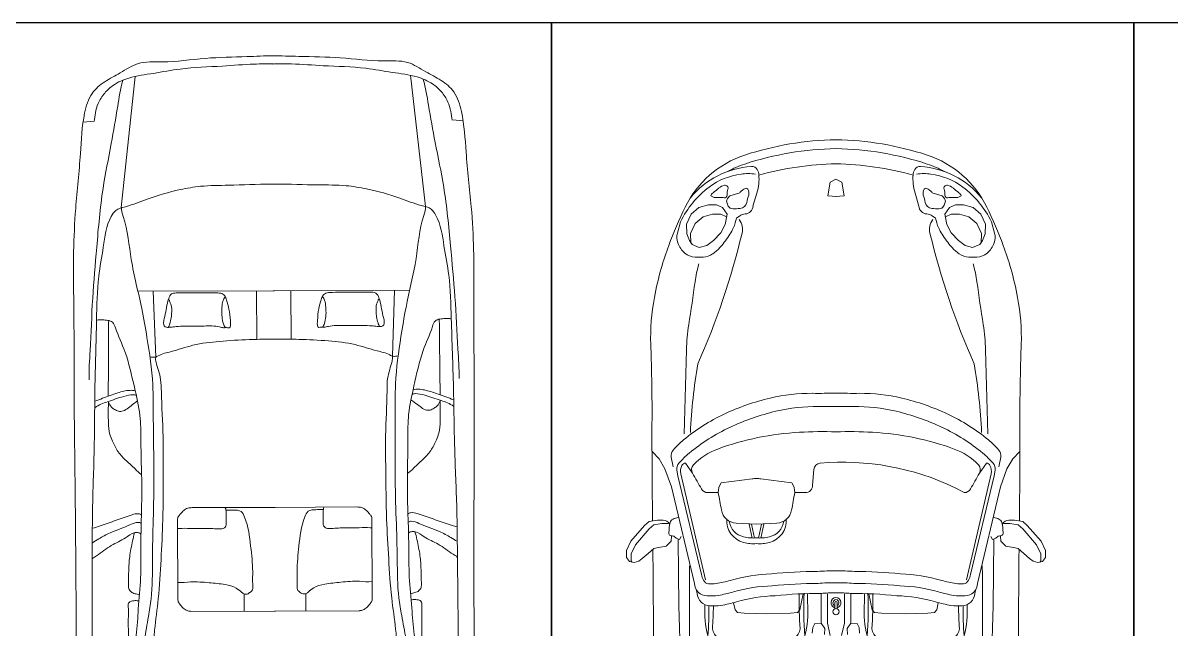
# Model space of a CAD drawing. Header units: millimetres. Extents: x 0 to 265, y 0 to 186.
# Drawn here: x 247.562 to 249.021, y 62.341 to 63.11 of the extents above; entities that cross this region are included whole.
import ezdxf

# ---------------------------------------------------------------- set-up
doc = ezdxf.new("R2010")
doc.units = ezdxf.units.MM
doc.layers.add('ARQ_Mobiliario', color=8, linetype='Continuous', lineweight=18)

# ---------------------------------------------------------------- blocks, each defined once
blk = doc.blocks.new('A$C51B7106E')
at = {"layer": 'ARQ_Mobiliario'}
for p, q in [((0.9981, 2.3825), (0.6326, 2.3809)), ((0.9942, 2.3825), (1.3596, 2.3838)), ((0.5785, 2.3247), (0.58, 1.9868)), ((1.4142, 2.3279), (1.4154, 1.9901)), ((1, 1.9376), (0.6444, 1.936)), ((0.9958, 1.9376), (1.3513, 1.9388)), ((0.4925, 1.2895), (0.483, 1.0063)), ((1.5084, 1.2934), (1.52, 1.0104)), ((0.9269, 1.2165), (0.9278, 1.0082)), ((1.0745, 1.2171), (1.0753, 1.0088)), ((1.004, 1.0084), (0.4186, 1.0059)), ((0.999, 1.0084), (1.5844, 1.0105)), ((0.3496, 0.6465), (0.4141, 0.0838)), ((1.6563, 0.6516), (1.5962, 0.0885)), ((0.2346, 0.2751), (0.1886, 0.2789)), ((1.7742, 0.2811), (1.8202, 0.2853))]:
    blk.add_line(p, q, dxfattribs=at)
for points, start_tangent, end_tangent in [([(0.3154, 4.3876), (0.3078, 4.2773), (0.2964, 4.1331), (0.2834, 3.9126), (0.2703, 3.7082), (0.2612, 3.4918), (0.2561, 3.2855), (0.2604, 3.2014), (0.2891, 3.0612), (0.3136, 2.9627), (0.3645, 2.7686), (0.4072, 2.6206), (0.4339, 2.5017), (0.4523, 2.4016), (0.4646, 2.3256), (0.4714, 2.1613), (0.4761, 1.9871), (0.4808, 1.7943), (0.4799, 1.5539), (0.4786, 1.4072), (0.4555, 1.2048), (0.4339, 1.0801), (0.3908, 0.8695), (0.3576, 0.6851), (0.3498, 0.645)], (-0.14207, -0.989857), (0.110631, -0.993862)), ([(1.6611, 4.3929), (1.6695, 4.2827), (1.682, 4.1385), (1.6968, 3.9182), (1.7116, 3.7139), (1.7223, 3.4976), (1.7291, 3.2913), (1.7254, 3.2071), (1.6978, 3.0668), (1.6741, 2.9681), (1.6247, 2.7736), (1.5832, 2.6252), (1.5575, 2.5061), (1.5398, 2.4059), (1.5281, 2.3297), (1.5226, 2.1655), (1.5192, 1.9912), (1.516, 1.7984), (1.5189, 1.558), (1.5213, 1.4113), (1.546, 1.2091), (1.5685, 1.0845), (1.6133, 0.8743), (1.648, 0.6901), (1.6561, 0.6501)], (0.149846, -0.988709), (-0.102816, -0.9947)), ([(0.2278, 3.1239), (0.2517, 3.0383), (0.2807, 2.9325), (0.3217, 2.7798), (0.3678, 2.6102), (0.3986, 2.4826), (0.4091, 2.3683), (0.4198, 2.2355), (0.422, 2.1023), (0.4282, 1.8384), (0.4256, 1.6446), (0.4227, 1.5387), (0.3997, 1.4175), (0.3601, 1.2644), (0.3202, 1.1617), (0.3086, 1.1381), (0.2885, 1.1296), (0.265, 1.1278), (0.2532, 1.1278), (0.2398, 1.1294)], (0.3479, -0.937532), (-0.885624, 0.464403)), ([(1.7586, 3.13), (1.7354, 3.0441), (1.7072, 2.9382), (1.6674, 2.785), (1.6227, 2.6151), (1.5929, 2.4872), (1.5832, 2.3729), (1.5736, 2.2401), (1.5724, 2.1068), (1.5683, 1.8429), (1.5724, 1.6491), (1.5761, 1.5432), (1.6001, 1.4223), (1.6409, 1.2694), (1.6816, 1.167), (1.6934, 1.1436), (1.7136, 1.1352), (1.7371, 1.1336), (1.7489, 1.1337), (1.7623, 1.1354)], (-0.34052, -0.940237), (0.881947, 0.471349)), ([(1.623, 2.6167), (1.6233, 2.5335), (1.6263, 2.4186), (1.6265, 2.3619), (1.6254, 2.3486), (1.6189, 2.3425), (1.6049, 2.3385), (1.5888, 2.3379), (1.5808, 2.3389)], (-0.003712, -0.999993), (-0.995385, 0.095967)), ([(0.3675, 2.6117), (0.3678, 2.5286), (0.3657, 2.4137), (0.3659, 2.3569), (0.3672, 2.3436), (0.3737, 2.3376), (0.3878, 2.3337), (0.4038, 2.3333), (0.4118, 2.3343)], (0.011572, -0.999933), (0.9946, 0.103787)), ([(0.4687, 2.5294), (0.4785, 2.4602), (0.4954, 2.3259), (0.5083, 2.1577), (0.5172, 1.9881), (0.5208, 1.7723), (0.5214, 1.6307), (0.5154, 1.4373), (0.5127, 1.3852), (0.5039, 1.3464), (0.4937, 1.3106), (0.4923, 1.2913)], (0.235257, -0.971933), (0.207292, -0.978279)), ([(1.5223, 2.5335), (1.5131, 2.4643), (1.4973, 2.3299), (1.4857, 2.1615), (1.4782, 1.9919), (1.4762, 1.7761), (1.4767, 1.6345), (1.4842, 1.4411), (1.4874, 1.389), (1.4965, 1.3503), (1.507, 1.3146), (1.5086, 1.2953)], (-0.22761, -0.973752), (-0.199596, -0.979878)), ([(0.6331, 2.3807), (0.6184, 2.3775), (0.6024, 2.3667), (0.5869, 2.3492), (0.5798, 2.3363), (0.5785, 2.3229)], (-0.999936, 0.01131), (0.004327, -0.999991)), ([(1.3592, 2.3835), (1.3739, 2.3805), (1.39, 2.3698), (1.4056, 2.3525), (1.4128, 2.3395), (1.4142, 2.3262)], (0.999816, 0.019169), (0.003533, -0.999994)), ([(0.4139, 2.3086), (0.3959, 2.3035), (0.3784, 2.2949), (0.3694, 2.2813), (0.368, 2.2612), (0.3693, 2.2051), (0.374, 2.1444), (0.3869, 2.0757), (0.3955, 2.0422)], (-0.899785, -0.436333), (0.314435, -0.949279)), ([(0.7911, 1.9474), (0.8215, 1.9476), (0.8536, 1.9545), (0.8687, 1.9782), (0.8936, 2.1036), (0.9015, 2.212), (0.9013, 2.2729), (0.8978, 2.2949), (0.891, 2.3), (0.8774, 2.3084), (0.8707, 2.3083), (0.8656, 2.3083), (0.8538, 2.3015), (0.8302, 2.2828), (0.7829, 2.2673), (0.7136, 2.2586), (0.6341, 2.2548), (0.58, 2.2563)], (0.999883, -0.015295), (-0.995108, -0.098795)), ([(1.2046, 1.9491), (1.1742, 1.949), (1.142, 1.9556), (1.1267, 1.9793), (1.1009, 2.1044), (1.0921, 2.2127), (1.0918, 2.2737), (1.0952, 2.2957), (1.1019, 2.3008), (1.1154, 2.3093), (1.1222, 2.3093), (1.1272, 2.3093), (1.1391, 2.3026), (1.1628, 2.2841), (1.2102, 2.269), (1.2796, 2.2608), (1.3591, 2.2577), (1.4132, 2.2596)], (-0.999732, -0.023153), (0.995854, -0.090971)), ([(1.5789, 2.3131), (1.597, 2.3082), (1.6145, 2.2997), (1.6236, 2.2862), (1.6252, 2.2662), (1.6244, 2.21), (1.6201, 2.1493), (1.6078, 2.0805), (1.5994, 2.0469)], (0.903187, -0.429247), (-0.306964, -0.951721)), ([(0.4231, 2.0488), (0.4123, 2.042), (0.3947, 2.0419), (0.3566, 2.0634), (0.2954, 2.0958), (0.2315, 2.1389), (0.2138, 2.151)], (-0.415675, -0.909513), (-0.705714, 0.708497)), ([(1.5718, 2.0533), (1.5826, 2.0466), (1.6003, 2.0466), (1.6382, 2.0685), (1.6991, 2.1013), (1.7626, 2.1449), (1.7802, 2.1572)], (0.422811, -0.906218), (0.700123, 0.714022)), ([(0.4233, 2.0013), (0.4111, 1.9972), (0.3785, 2.0065), (0.2903, 2.0414), (0.2413, 2.067), (0.2141, 2.0832)], (-0.558696, -0.829373), (-0.8786, 0.477558)), ([(1.5719, 2.0058), (1.5841, 2.0018), (1.6167, 2.0114), (1.7047, 2.047), (1.7534, 2.073), (1.7805, 2.0893)], (0.565197, -0.824956), (0.874819, 0.484449)), ([(0.786, 1.9373), (0.7893, 1.9576), (0.7891, 2.005), (0.7875, 2.0167), (0.7815, 2.0233), (0.7703, 2.0278), (0.7473, 2.0277), (0.6848, 2.0252), (0.6343, 2.0249), (0.5882, 2.0247), (0.5801, 2.0247)], (0.428471, 0.903556), (-0.989627, -0.143661)), ([(1.2097, 1.9389), (1.2063, 1.9592), (1.2061, 2.0066), (1.2077, 2.0183), (1.2136, 2.025), (1.2247, 2.0295), (1.2477, 2.0296), (1.3103, 2.0276), (1.3608, 2.0278), (1.4068, 2.028), (1.415, 2.028)], (-0.43556, 0.90016), (0.990726, -0.135878)), ([(1.5707, 1.9705), (1.5816, 1.9651), (1.61, 1.9693), (1.6777, 1.9926), (1.7468, 2.0173), (1.7793, 2.0269)], (0.402203, -0.915551), (0.967201, 0.254011)), ([(0.4248, 1.966), (0.414, 1.9605), (0.3855, 1.9645), (0.3176, 1.9873), (0.2483, 2.0114), (0.2158, 2.0208)], (-0.394994, -0.918684), (-0.969168, 0.246401)), ([(0.6448, 1.936), (0.6248, 1.9382), (0.6073, 1.9479), (0.593, 1.9626), (0.5845, 1.9728), (0.58, 1.988)], (-0.999908, 0.013544), (-0.004327, 0.999991)), ([(1.3509, 1.9388), (1.371, 1.9411), (1.3883, 1.951), (1.4025, 1.9658), (1.411, 1.9761), (1.4154, 1.9912)], (0.999771, 0.021403), (-0.003533, 0.999994)), ([(0.408, 1.4525), (0.3944, 1.4497), (0.3537, 1.4563), (0.2831, 1.4791), (0.2301, 1.5033)], (-0.92378, -0.382924), (-0.812631, 0.582779)), ([(0.4129, 1.4764), (0.397, 1.4876), (0.3733, 1.5055), (0.3508, 1.519), (0.3305, 1.52), (0.3136, 1.512), (0.3002, 1.5018), (0.2879, 1.4804)], (-0.812033, 0.583611), (-0.391045, -0.920372)), ([(1.5865, 1.481), (1.6022, 1.4923), (1.6258, 1.5105), (1.6483, 1.5241), (1.6685, 1.5253), (1.6854, 1.5174), (1.699, 1.5073), (1.7115, 1.486)], (0.807421, 0.589976), (0.398266, -0.91727)), ([(1.5916, 1.4571), (1.6051, 1.4544), (1.6458, 1.4614), (1.7162, 1.4847), (1.769, 1.5093)], (0.926761, -0.375652), (0.808025, 0.589148)), ([(1.5971, 1.4381), (1.6188, 1.4355), (1.6716, 1.4465), (1.7366, 1.4698), (1.7691, 1.4822)], (0.940897, -0.338692), (0.91613, 0.40088)), ([(0.4026, 1.4334), (0.381, 1.4306), (0.328, 1.4412), (0.2628, 1.464), (0.2302, 1.4761)], (-0.938206, -0.346077), (-0.919253, 0.393667)), ([(0.2063, 1.3848), (0.2109, 1.2587), (0.2238, 1.0343), (0.2428, 0.8161), (0.2719, 0.5638), (0.3088, 0.3716), (0.3375, 0.2115), (0.36, 0.1014)], (-0.031335, -0.999509), (0.2721, -0.962269)), ([(1.7938, 1.3911), (1.7902, 1.2649), (1.779, 1.0405), (1.7618, 0.822), (1.7346, 0.5695), (1.6993, 0.3771), (1.6718, 0.2167), (1.6502, 0.1064)], (0.03919, -0.999232), (-0.264528, -0.964378)), ([(0.8124, 1.1629), (0.814, 1.1353), (0.8083, 1.0854), (0.798, 1.0466), (0.7906, 1.0287), (0.7825, 1.0212), (0.7617, 1.0159), (0.711, 1.0149), (0.6329, 1.0146), (0.5927, 1.0144), (0.5711, 1.0158), (0.5629, 1.0187), (0.5501, 1.0381), (0.5403, 1.0768), (0.5327, 1.1147), (0.528, 1.1505), (0.5295, 1.155), (0.5392, 1.161), (0.5578, 1.1611), (0.5809, 1.1589), (0.6196, 1.1569), (0.6605, 1.157), (0.7007, 1.1572), (0.735, 1.1574), (0.767, 1.1612), (0.7848, 1.165), (0.802, 1.1651), (0.8124, 1.1636)], (0.339132, -0.940739), (0.420277, -0.907396)), ([(0.5466, 1.1618), (0.5541, 1.1461), (0.5602, 1.1208), (0.5625, 1.0955), (0.5604, 1.0664), (0.5553, 1.053), (0.5494, 1.0418)], (0.647964, -0.761671), (-0.630532, -0.776163)), ([(0.7923, 1.165), (0.7842, 1.1486), (0.7783, 1.1188), (0.7777, 1.086), (0.7816, 1.0562), (0.7869, 1.0413), (0.7921, 1.0324)], (-0.646148, -0.763212), (0.437396, -0.899269)), ([(1.1895, 1.1644), (1.1881, 1.1368), (1.1942, 1.0869), (1.2048, 1.0482), (1.2123, 1.0303), (1.2205, 1.0229), (1.2413, 1.0178), (1.292, 1.0172), (1.3701, 1.0175), (1.4103, 1.0176), (1.4319, 1.0192), (1.4401, 1.0222), (1.4527, 1.0416), (1.4622, 1.0804), (1.4696, 1.1184), (1.4739, 1.1542), (1.4724, 1.1587), (1.4627, 1.1646), (1.4441, 1.1645), (1.421, 1.1622), (1.3823, 1.1598), (1.3413, 1.1597), (1.3011, 1.1596), (1.2669, 1.1594), (1.2349, 1.1631), (1.217, 1.1667), (1.1999, 1.1667), (1.1894, 1.1651)], (-0.331728, -0.943375), (-0.413132, -0.910671)), ([(1.2095, 1.1667), (1.2178, 1.1503), (1.2239, 1.1205), (1.2247, 1.0878), (1.2211, 1.0579), (1.2159, 1.043), (1.2108, 1.0341)], (0.652127, -0.75811), (-0.430314, -0.902679)), ([(1.4552, 1.1653), (1.4479, 1.1496), (1.442, 1.1243), (1.4398, 1.0989), (1.4422, 1.0699), (1.4474, 1.0565), (1.4534, 1.0453)], (-0.641957, -0.76674), (0.636613, -0.771184))]:
    blk.add_spline(points, degree=3, dxfattribs=dict(at, start_tangent=start_tangent, end_tangent=end_tangent))
for points, knots in [([(0.2078, 2.9301), (0.2082, 2.8661), (0.2086, 2.7177), (0.2091, 2.4639), (0.2131, 2.1984), (0.2143, 1.9317), (0.2269, 1.6836), (0.2289, 1.4119), (0.2393, 1.1643), (0.2434, 0.9598), (0.2729, 0.8133), (0.2849, 0.7142), (0.326, 0.6521), (0.3867, 0.6398), (0.4748, 0.6032), (0.5834, 0.5735), (0.701, 0.5537), (0.8319, 0.5555), (0.9368, 0.5504), (1.0018, 0.5511), (1.006, 0.5511)], [544.929067, 544.929067, 544.929067, 544.929067, 618.323653, 714.981673, 835.923725, 922.647506, 1020.671658, 1120.585792, 1233.912311, 1305.200931, 1354.026344, 1405.450525, 1418.000514, 1435.425589, 1472.675224, 1529.175859, 1563.249036, 1609.159911, 1678.769511, 1683.63443, 1683.63443, 1683.63443, 1683.63443]), ([(1.7801, 2.9363), (1.7803, 2.8723), (1.781, 2.7239), (1.7825, 2.47), (1.7806, 2.2046), (1.7815, 1.9378), (1.7708, 1.6897), (1.771, 1.418), (1.7625, 1.1703), (1.76, 0.9658), (1.7317, 0.819), (1.7205, 0.7198), (1.6799, 0.6575), (1.6192, 0.6446), (1.5314, 0.6073), (1.4231, 0.5768), (1.3056, 0.5561), (1.1747, 0.5569), (1.0699, 0.5509), (1.0049, 0.5511), (1.0007, 0.5511)], [544.929067, 544.929067, 544.929067, 544.929067, 618.323653, 714.981673, 835.923725, 922.647506, 1020.671658, 1120.585792, 1233.912311, 1305.200931, 1354.026344, 1405.450525, 1418.000514, 1435.425589, 1472.675224, 1529.175859, 1563.249036, 1609.159911, 1678.769511, 1683.63443, 1683.63443, 1683.63443, 1683.63443]), ([(0.1387, 2.8881), (0.1395, 2.8232), (0.141, 2.6188), (0.1427, 2.2687), (0.1421, 1.8527), (0.14, 1.4577), (0.1437, 1.123), (0.1406, 0.8572), (0.1529, 0.6315), (0.177, 0.4336), (0.1843, 0.2674), (0.2187, 0.1553), (0.2828, 0.1027), (0.3529, 0.0688), (0.4291, 0.017), (0.5594, 0.0276), (0.7127, 0.0051), (0.8728, 0.0041), (0.9704, 0.0004), (1.0084, 0)], [930.531307, 930.531307, 930.531307, 930.531307, 1004.928128, 1164.855753, 1331.756468, 1481.864795, 1617.611394, 1715.41739, 1786.394964, 1876.620542, 1943.407147, 1978.062656, 2006.165201, 2035.08282, 2068.368423, 2107.906157, 2179.115565, 2247.302703, 2290.875136, 2290.875136, 2290.875136, 2290.875136]), ([(1.8496, 2.8948), (1.8492, 2.8299), (1.8494, 2.6255), (1.8504, 2.2755), (1.8543, 1.8594), (1.8595, 1.4644), (1.8585, 1.1297), (1.8636, 0.864), (1.8531, 0.6382), (1.8305, 0.4401), (1.8246, 0.2739), (1.7911, 0.1615), (1.7273, 0.1084), (1.6575, 0.0739), (1.5818, 0.0216), (1.4514, 0.0311), (1.2983, 0.0074), (1.1381, 0.0051), (1.0406, 0.0007), (1.0026, 0)], [930.531307, 930.531307, 930.531307, 930.531307, 1004.928128, 1164.855753, 1331.756468, 1481.864795, 1617.611394, 1715.41739, 1786.394964, 1876.620542, 1943.407147, 1978.062656, 2006.165201, 2035.08282, 2068.368423, 2107.906157, 2179.115565, 2247.302703, 2290.875136, 2290.875136, 2290.875136, 2290.875136]), ([(0.4276, 1.7922), (0.417, 1.7862), (0.3971, 1.7641), (0.3624, 1.7335), (0.3257, 1.6957), (0.3062, 1.6545), (0.289, 1.6128), (0.2859, 1.5576), (0.2873, 1.5108), (0.2874, 1.4808), (0.2874, 1.4778), (0.2874, 1.4776)], [0, 0, 0, 0, 13.971796, 33.322499, 53.523289, 73.528009, 85.167077, 105.021307, 135.917075, 139.153772, 139.372111, 139.372111, 139.372111, 139.372111]), ([(1.5693, 1.7967), (1.5799, 1.7908), (1.6, 1.7688), (1.635, 1.7385), (1.672, 1.701), (1.6917, 1.6599), (1.7093, 1.6184), (1.7129, 1.5632), (1.7118, 1.5164), (1.7119, 1.4864), (1.712, 1.4834), (1.712, 1.4832)], [0, 0, 0, 0, 13.971796, 33.322499, 53.523289, 73.528009, 85.167077, 105.021307, 135.917075, 139.153772, 139.372111, 139.372111, 139.372111, 139.372111]), ([(0.2875, 1.4552), (0.2877, 1.4173), (0.2887, 1.3335), (0.2904, 1.2255), (0.2899, 1.1552), (0.292, 1.131)], [147.919648, 147.919648, 147.919648, 147.919648, 191.324249, 243.994999, 271.80382, 271.80382, 271.80382, 271.80382]), ([(1.712, 1.4608), (1.7121, 1.4229), (1.7117, 1.3391), (1.7109, 1.2311), (1.712, 1.1608), (1.7101, 1.1366)], [147.919648, 147.919648, 147.919648, 147.919648, 191.324249, 243.994999, 271.80382, 271.80382, 271.80382, 271.80382]), ([(1.0031, 1.2154), (0.9963, 1.2155), (0.9601, 1.2159), (0.8812, 1.2161), (0.7709, 1.2224), (0.657, 1.2339), (0.5715, 1.2646), (0.5157, 1.2751), (0.4913, 1.2906), (0.4787, 1.289), (0.471, 1.2895), (0.4673, 1.2879)], [18.271383, 18.271383, 18.271383, 18.271383, 26.153451, 59.702915, 108.681208, 152.905056, 190.159744, 212.276814, 217.877245, 221.857113, 226.441, 226.441, 226.441, 226.441]), ([(0.9983, 1.2154), (1.0052, 1.2155), (1.0413, 1.2163), (1.1202, 1.2171), (1.2305, 1.2242), (1.3443, 1.2366), (1.4296, 1.268), (1.4853, 1.2789), (1.5096, 1.2946), (1.5221, 1.2931), (1.5299, 1.2936), (1.5335, 1.2921)], [18.271383, 18.271383, 18.271383, 18.271383, 26.153451, 59.702915, 108.681208, 152.905056, 190.159744, 212.276814, 217.877245, 221.857113, 226.441, 226.441, 226.441, 226.441]), ([(1.0082, 0.0355), (0.9805, 0.0351), (0.9074, 0.0339), (0.7738, 0.0455), (0.6285, 0.0471), (0.4954, 0.0725), (0.3971, 0.0837), (0.3244, 0.114), (0.2802, 0.1535), (0.2532, 0.1945), (0.2406, 0.2374), (0.2383, 0.2641), (0.2356, 0.2767)], [13.370379, 13.370379, 13.370379, 13.370379, 45.120592, 97.214032, 166.958182, 211.090255, 252.338732, 280.064723, 299.570016, 319.525121, 335.506815, 350.230042, 350.230042, 350.230042, 350.230042]), ([(1.0025, 0.0354), (1.0302, 0.0353), (1.1034, 0.0347), (1.2368, 0.0473), (1.3821, 0.0501), (1.515, 0.0765), (1.6133, 0.0885), (1.6857, 0.1194), (1.7296, 0.1592), (1.7562, 0.2005), (1.7685, 0.2434), (1.7706, 0.2702), (1.7732, 0.2827)], [13.370379, 13.370379, 13.370379, 13.370379, 45.120592, 97.214032, 166.958182, 211.090255, 252.338732, 280.064723, 299.570016, 319.525121, 335.506815, 350.230042, 350.230042, 350.230042, 350.230042])]:
    blk.add_open_spline(points, degree=3, knots=knots, dxfattribs=at)
for points in [[(0.8633, 2.3817), (0.8636, 2.3081)], [(1.129, 2.3827), (1.1292, 2.3091)]]:
    blk.add_spline(points, degree=3, dxfattribs=at)
blk = doc.blocks.new('A$C0D2E043C')
at = {"layer": 'ARQ_Mobiliario'}
for p, q in [((35.6085, 11.7822), (35.6187, 11.8398)), ((35.6187, 11.8398), (35.644, 11.8538)), ((35.6693, 11.8398), (35.644, 11.8538)), ((35.6795, 11.7822), (35.6693, 11.8398)), ((35.1061, 11.7817), (35.1212, 11.7749)), ((35.1885, 11.7817), (35.1784, 11.7699)), ((35.2305, 11.7951), (35.1885, 11.7817)), ((35.2877, 11.7379), (35.3045, 11.7934)), ((35.6456, 11.7784), (35.6085, 11.7822)), ((35.6424, 11.7784), (35.6795, 11.7822)), ((36.0003, 11.7379), (35.9835, 11.7934)), ((36.0575, 11.7951), (36.0995, 11.7817)), ((36.0995, 11.7817), (36.1096, 11.7699)), ((36.1819, 11.7817), (36.1668, 11.7749)), ((35.096, 11.743), (35.0556, 11.7312)), ((35.1313, 11.743), (35.096, 11.743)), ((35.1212, 11.7749), (35.1464, 11.7749)), ((35.1565, 11.7312), (35.1313, 11.743)), ((36.1315, 11.7312), (36.1567, 11.743)), ((36.1668, 11.7749), (36.1416, 11.7749)), ((36.1567, 11.743), (36.192, 11.743)), ((36.192, 11.743), (36.2324, 11.7312)), ((35.022, 11.7026), (35.0018, 11.6605)), ((35.0556, 11.7312), (35.022, 11.7026)), ((35.0735, 11.6911), (35.0399, 11.6625)), ((35.1139, 11.7029), (35.0735, 11.6911)), ((35.1492, 11.7029), (35.1139, 11.7029)), ((35.1744, 11.6911), (35.1492, 11.7029)), ((35.1767, 11.7026), (35.1565, 11.7312)), ((35.1683, 11.6588), (35.1767, 11.7026)), ((35.1745, 11.691), (35.1744, 11.6911)), ((35.2171, 11.6858), (35.2305, 11.6959)), ((36.0709, 11.6858), (36.0575, 11.6959)), ((36.1113, 11.7026), (36.1315, 11.7312)), ((36.1197, 11.6588), (36.1113, 11.7026)), ((36.1135, 11.691), (36.1136, 11.6911)), ((36.1136, 11.6911), (36.1388, 11.7029)), ((36.1388, 11.7029), (36.1741, 11.7029)), ((36.1741, 11.7029), (36.2145, 11.6911)), ((36.2145, 11.6911), (36.2481, 11.6625)), ((36.2324, 11.7312), (36.266, 11.7026)), ((36.266, 11.7026), (36.2862, 11.6605)), ((34.9766, 11.6706), (34.9632, 11.6218)), ((35.0018, 11.6605), (35.0035, 11.6184)), ((35.0399, 11.6625), (35.0197, 11.6204)), ((35.1498, 11.6235), (35.1683, 11.6588)), ((36.1382, 11.6235), (36.1197, 11.6588)), ((36.2481, 11.6625), (36.2683, 11.6204)), ((36.2862, 11.6605), (36.2845, 11.6184)), ((36.3114, 11.6706), (36.3248, 11.6218)), ((35.0035, 11.6184), (35.0153, 11.5898)), ((35.0153, 11.5898), (35.0271, 11.573)), ((35.0197, 11.6204), (35.0214, 11.5783)), ((35.0893, 11.568), (35.1179, 11.5898)), ((35.1179, 11.5898), (35.1498, 11.6235)), ((36.1701, 11.5898), (36.1382, 11.6235)), ((36.1987, 11.568), (36.1701, 11.5898)), ((36.2727, 11.5898), (36.2609, 11.573)), ((36.2683, 11.6204), (36.2666, 11.5783)), ((36.2845, 11.6184), (36.2727, 11.5898)), ((35.0271, 11.573), (35.0573, 11.5596)), ((35.0573, 11.5596), (35.0893, 11.568)), ((36.2307, 11.5596), (36.1987, 11.568)), ((36.2609, 11.573), (36.2307, 11.5596)), ((34.9917, 10.7614), (35.0018, 11.1215)), ((36.2963, 10.7614), (36.2862, 11.1215)), ((34.8846, 10.654), (34.8541, 10.6846)), ((34.9098, 10.61), (34.8846, 10.654)), ((34.9454, 10.6197), (34.9364, 10.661)), ((36.3426, 10.6197), (36.3516, 10.661)), ((36.3782, 10.61), (36.4034, 10.654)), ((36.4034, 10.654), (36.4339, 10.6846)), ((34.9376, 10.5336), (34.9098, 10.61)), ((34.9644, 10.58), (34.961, 10.6044)), ((34.9978, 10.6353), (35.0281, 10.5918)), ((35.5433, 10.5411), (35.5494, 10.6083)), ((36.2902, 10.6353), (36.2599, 10.5918)), ((36.3236, 10.58), (36.327, 10.6044)), ((36.3504, 10.5336), (36.3782, 10.61)), ((34.9644, 10.58), (35.0662, 10.1575)), ((35.0831, 10.1349), (34.9779, 10.5897)), ((35.151, 10.5504), (35.2842, 10.5677)), ((35.4546, 10.5504), (35.3214, 10.5677)), ((36.2049, 10.1349), (36.3101, 10.5897)), ((36.3236, 10.58), (36.2218, 10.1575)), ((34.9376, 10.5336), (35.0361, 10.1191)), ((35.1384, 10.5084), (35.0934, 10.5084)), ((35.4671, 10.5084), (35.5122, 10.5084)), ((36.1556, 10.5292), (36.1946, 10.5084)), ((36.3504, 10.5336), (36.2519, 10.1191)), ((34.7636, 10.2997), (34.8225, 10.3676)), ((34.7836, 10.2852), (34.8425, 10.3531)), ((34.8225, 10.3676), (34.8425, 10.3843)), ((34.8425, 10.3843), (34.877, 10.3909)), ((34.8425, 10.3531), (34.8625, 10.3698)), ((34.8625, 10.3698), (34.897, 10.3765)), ((34.877, 10.3909), (34.9026, 10.3898)), ((34.897, 10.3765), (34.9226, 10.3754)), ((35.3028, 10.3733), (35.215, 10.3778)), ((35.2844, 10.3136), (35.2713, 10.3728)), ((35.2946, 10.3136), (35.2815, 10.3728)), ((35.3028, 10.3733), (35.3906, 10.3778)), ((35.311, 10.3136), (35.3241, 10.3728)), ((35.3211, 10.3136), (35.3343, 10.3728)), ((36.391, 10.3765), (36.3654, 10.3754)), ((36.411, 10.3909), (36.3854, 10.3898)), ((36.4255, 10.3698), (36.391, 10.3765)), ((36.4455, 10.3843), (36.411, 10.3909)), ((36.4455, 10.3531), (36.4255, 10.3698)), ((36.4655, 10.3676), (36.4455, 10.3843)), ((36.5044, 10.2852), (36.4455, 10.3531)), ((36.5244, 10.2997), (36.4655, 10.3676)), ((34.9474, 10.3224), (34.9337, 10.3244)), ((34.9379, 10.3238), (34.9359, 10.3008)), ((34.9572, 10.3126), (34.9474, 10.3224)), ((34.9719, 10.3077), (34.9572, 10.3126)), ((34.9797, 10.3204), (34.9719, 10.3077)), ((36.3083, 10.3204), (36.3161, 10.3077)), ((36.3161, 10.3077), (36.3308, 10.3126)), ((36.3308, 10.3126), (36.3406, 10.3224)), ((36.3406, 10.3224), (36.3543, 10.3244)), ((36.3501, 10.3238), (36.3521, 10.3008)), ((34.7447, 10.2608), (34.7636, 10.2997)), ((34.7447, 10.2307), (34.7447, 10.2608)), ((34.7647, 10.2463), (34.7836, 10.2852)), ((34.8614, 10.2686), (34.837, 10.2474)), ((34.8814, 10.273), (34.8614, 10.2686)), ((34.9148, 10.2786), (34.8814, 10.273)), ((34.9359, 10.3008), (34.9148, 10.2786)), ((36.3521, 10.3008), (36.3732, 10.2786)), ((36.3732, 10.2786), (36.4066, 10.273)), ((36.4066, 10.273), (36.4266, 10.2686)), ((36.4266, 10.2686), (36.451, 10.2474)), ((36.5233, 10.2463), (36.5044, 10.2852)), ((36.5433, 10.2608), (36.5244, 10.2997)), ((36.5433, 10.2307), (36.5433, 10.2608)), ((34.7569, 10.2129), (34.7447, 10.2307)), ((34.778, 10.2085), (34.7569, 10.2129)), ((34.7647, 10.2163), (34.7647, 10.2463)), ((34.7687, 10.2105), (34.7647, 10.2163)), ((34.7981, 10.214), (34.778, 10.2085)), ((34.8125, 10.2263), (34.7981, 10.214)), ((34.837, 10.2474), (34.8125, 10.2263)), ((36.451, 10.2474), (36.4755, 10.2263)), ((36.4755, 10.2263), (36.4899, 10.214)), ((36.4899, 10.214), (36.51, 10.2085)), ((36.51, 10.2085), (36.5311, 10.2129)), ((36.5193, 10.2105), (36.5233, 10.2163)), ((36.5233, 10.2163), (36.5233, 10.2463)), ((36.5311, 10.2129), (36.5433, 10.2307)), ((35.0361, 10.1191), (35.0361, 10.1191)), ((36.2519, 10.1191), (36.2519, 10.1191)), ((35.044, 10.0924), (35.0483, 10.0763)), ((35.0483, 10.0763), (35.0483, 10.0763)), ((35.5031, 10.0747), (35.4881, 10.0058)), ((35.5808, 9.9491), (35.5808, 10.0765)), ((35.6071, 10.074), (35.6071, 9.9488)), ((35.6809, 10.074), (35.6809, 9.9488)), ((35.7072, 9.9491), (35.7072, 10.0765)), ((35.7849, 10.0747), (35.7999, 10.0058)), ((36.244, 10.0924), (36.2397, 10.0763)), ((36.2397, 10.0763), (36.2397, 10.0763)), ((35.2046, 10.0364), (35.2112, 10.0058)), ((35.6389, 10.036), (35.6389, 10.0101)), ((35.6491, 10.036), (35.6491, 10.0101)), ((36.0834, 10.0364), (36.0768, 10.0058)), ((35.2112, 10.0058), (35.221, 9.9937)), ((35.221, 9.9937), (35.2501, 9.9912)), ((35.2501, 9.9912), (35.347, 9.9888)), ((35.4493, 9.9912), (35.347, 9.9888)), ((35.4784, 9.9937), (35.4493, 9.9912)), ((35.4881, 10.0058), (35.4784, 9.9937)), ((35.7999, 10.0058), (35.8096, 9.9937)), ((35.8096, 9.9937), (35.8387, 9.9912)), ((35.8387, 9.9912), (35.941, 9.9888)), ((36.0379, 9.9912), (35.941, 9.9888)), ((36.067, 9.9937), (36.0379, 9.9912)), ((36.0768, 10.0058), (36.067, 9.9937)), ((35.5424, 9.9053), (35.5441, 9.9298)), ((35.5441, 9.9298), (35.5529, 9.9473)), ((35.5529, 9.9473), (35.5808, 9.9491)), ((35.5808, 9.9491), (35.5966, 9.9263)), ((35.5966, 9.9263), (35.5948, 9.9001)), ((35.6071, 9.9488), (35.6197, 9.8958)), ((35.6809, 9.9488), (35.6683, 9.8958)), ((35.7072, 9.9491), (35.6914, 9.9263)), ((35.6914, 9.9263), (35.6932, 9.9001)), ((35.7351, 9.9473), (35.7072, 9.9491)), ((35.7439, 9.9298), (35.7351, 9.9473)), ((35.7456, 9.9053), (35.7439, 9.9298))]:
    blk.add_line(p, q, dxfattribs=at)
for centre, radius, start, end in [((35.6659, 10.6955), 1.3272, 90.9471, 108.163), ((35.6659, 10.6572), 1.3272, 90.9471, 108.163), ((35.6221, 10.6955), 1.3272, 71.837, 89.0529), ((35.6221, 10.6572), 1.3272, 71.837, 89.0529), ((35.3878, 11.5433), 0.4349, 108.163, 154.1612), ((35.9002, 11.5433), 0.4349, 25.8388, 71.837), ((35.3058, 11.5363), 0.3724, 93.8259, 140.3789), ((35.3878, 11.505), 0.4349, 108.163, 118.7863), ((35.283, 11.8813), 0.0266, 29.4696, 94.3511), ((35.2597, 11.8681), 0.0534, 4.7109, 29.4696), ((35.6684, 10.5921), 1.3272, 91.0533, 105.5302), ((35.6196, 10.5921), 1.3272, 74.4698, 88.9467), ((36.0283, 11.8681), 0.0534, 150.5304, 175.2891), ((36.005, 11.8813), 0.0266, 85.6489, 150.5304), ((35.9822, 11.5363), 0.3724, 39.6211, 86.1741), ((35.9002, 11.505), 0.4349, 61.2137, 71.837), ((35.2777, 11.5787), 0.2995, 97.9545, 126.5028), ((35.267, 11.6067), 0.2704, 83.4641, 96.5359), ((35.101, 11.8551), 0.2126, 343.1532, 4.7109), ((36.187, 11.8551), 0.2126, 175.2891, 196.8468), ((36.021, 11.6067), 0.2704, 83.4641, 96.5359), ((36.0103, 11.5787), 0.2995, 53.4972, 82.0455), ((35.348, 11.4892), 0.4134, 126.9541, 153.96), ((35.1346, 11.7708), 0.0305, 127.1521, 159.1466), ((34.7505, 12.2778), 0.6055, 307.1521, 310.2095), ((35.1775, 11.7727), 0.0559, 102.9548, 130.2095), ((35.1655, 11.7843), 0.0112, 258.5687, 3.8448), ((35.1678, 11.8145), 0.0129, 340.9771, 102.9548), ((35.2408, 11.7893), 0.0642, 160.9771, 183.8448), ((35.2732, 11.7626), 0.0536, 127.3728, 142.6693), ((35.277, 11.7576), 0.06, 110.7728, 127.3728), ((35.2587, 11.8058), 0.00841, 32.3333, 110.7728), ((35.643, 11.6697), 0.3912, 162.8448, 167.6884), ((35.2401, 11.794), 0.0304, 342.8448, 32.3333), ((36.0479, 11.794), 0.0304, 147.6667, 197.1552), ((35.645, 11.6697), 0.3912, 12.3116, 17.1552), ((36.0293, 11.8058), 0.00841, 69.2272, 147.6667), ((36.011, 11.7576), 0.06, 52.6272, 69.2272), ((36.0148, 11.7626), 0.0536, 37.3307, 52.6272), ((36.1202, 11.8145), 0.0129, 77.0452, 199.0229), ((36.0472, 11.7893), 0.0642, 356.1552, 19.0229), ((36.1225, 11.7843), 0.0112, 176.1552, 281.4313), ((36.1105, 11.7727), 0.0559, 49.7905, 77.0452), ((36.5375, 12.2778), 0.6055, 229.7905, 232.8479), ((36.1534, 11.7708), 0.0305, 20.8534, 52.8479), ((35.94, 11.4892), 0.4134, 26.04, 53.0459), ((36.7589, 10.8794), 1.9583, 154.1612, 159.3768), ((35.1464, 11.6901), 0.0848, 78.5687, 90), ((35.1911, 11.7591), 0.0166, 139.6746, 195.2861), ((35.2522, 11.7758), 0.08, 195.2861, 208.2877), ((35.2015, 11.7485), 0.0224, 208.2877, 271.1624), ((35.2293, 11.7599), 0.0322, 275.2007, 347.6884), ((35.2526, 11.7394), 0.0352, 272.4457, 357.5962), ((36.0354, 11.7394), 0.0352, 182.4038, 267.5543), ((36.0587, 11.7599), 0.0322, 192.3116, 264.7993), ((36.0865, 11.7485), 0.0224, 268.8376, 331.7123), ((36.0358, 11.7758), 0.08, 331.7123, 344.7139), ((36.0969, 11.7591), 0.0166, 344.7139, 40.3254), ((36.1416, 11.6901), 0.0848, 90, 101.4313), ((34.5291, 10.8794), 1.9583, 20.6232, 25.8388), ((35.1932, 12.1562), 0.4302, 271.1624, 275.2007), ((34.982, 11.7416), 0.2416, 336.5245, 346.6309), ((35.2559, 11.6621), 0.0422, 92.4457, 126.8894), ((36.0321, 11.6621), 0.0422, 53.1106, 87.5543), ((36.0948, 12.1562), 0.4302, 264.7993, 268.8376), ((36.306, 11.7416), 0.2416, 193.3691, 203.4755), ((35.0103, 11.7293), 0.2107, 327.7162, 336.5245), ((35.1708, 11.6379), 0.0717, 346.5482, 36.0552), ((36.1172, 11.6379), 0.0717, 143.9448, 193.4518), ((36.2777, 11.7293), 0.2107, 203.4755, 212.2838), ((35.0299, 11.6034), 0.0692, 164.5885, 199.9902), ((32.1137, 12.3691), 3.2151, 335.9892, 346.5482), ((34.8312, 11.8425), 0.4226, 318.5842, 327.7162), ((39.1743, 12.3691), 3.2151, 193.4518, 204.0108), ((36.4568, 11.8425), 0.4226, 212.2838, 221.4158), ((36.2581, 11.6034), 0.0692, 340.0098, 15.4115), ((36.0623, 11.1415), 1.2141, 159.3768, 164.2699), ((35.0635, 11.6156), 0.1049, 199.9902, 229.3606), ((35.0406, 11.589), 0.0699, 229.3606, 268.5357), ((35, 11.6936), 0.1976, 305.4315, 318.5842), ((36.288, 11.6936), 0.1976, 221.4158, 234.5685), ((36.2474, 11.589), 0.0699, 271.4643, 310.6394), ((36.2245, 11.6156), 0.1049, 310.6394, 340.0098), ((35.2257, 11.1415), 1.2141, 15.7301, 20.6232), ((35.0565, 12.2098), 0.6909, 268.5357, 271.4643), ((35.5215, 11.3482), 0.4869, 163.079, 172.4092), ((35.0723, 11.592), 0.0728, 271.4643, 305.4315), ((36.2157, 11.592), 0.0728, 234.5685, 268.5357), ((36.2315, 12.2098), 0.6909, 268.5357, 271.4643), ((35.7665, 11.3482), 0.4869, 7.5908, 16.921), ((36.3343, 11.0649), 1.4967, 164.2699, 169.1962), ((34.9537, 11.0649), 1.4967, 10.8038, 15.7301), ((28.0574, 12.3429), 7.0431, 350.9012, 352.40925), ((43.2306, 12.3429), 7.0431, 187.59075, 189.0988), ((35.7521, 11.176), 0.9039, 169.1962, 182.0129), ((35.5359, 11.176), 0.9039, 357.9871, 10.8038), ((35.829, 11.0983), 0.8275, 170.9012, 178.3951), ((35.459, 11.0983), 0.8275, 1.6049, 9.0988), ((25.321, 10.8094), 9.5336, 0.42297, 2.01293), ((45.967, 10.8094), 9.5336, 177.98707, 179.57703), ((37.6328, 10.6318), 2.6176, 170.5648, 177.0514), ((33.6552, 10.6318), 2.6176, 2.9486, 9.4352), ((35.5987, 9.917), 1.0251, 103.3775, 115.1152), ((35.5349, 10.1853), 0.7493, 89.3121, 103.3775), ((35.5714, 13.2281), 2.2937, 269.3121, 271.8137), ((35.7166, 13.2281), 2.2937, 268.1863, 270.6879), ((35.7531, 10.1853), 0.7493, 76.6225, 90.6879), ((35.6893, 9.917), 1.0251, 64.8848, 76.6225), ((57.0828, 10.7478), 22.2288, 179.65975, 180.72878), ((35.5068, 10.1129), 0.8087, 115.1152, 129.7694), ((35.6232, 9.8604), 1.0251, 103.3775, 115.1152), ((35.5595, 10.1287), 0.7493, 89.3121, 103.3775), ((35.596, 13.1715), 2.2937, 269.3121, 271.1995), ((35.692, 13.1715), 2.2937, 268.8005, 270.6879), ((35.7285, 10.1287), 0.7493, 76.6225, 90.6879), ((35.6648, 9.8604), 1.0251, 64.8848, 76.6225), ((35.7812, 10.1129), 0.8087, 50.2306, 64.8848), ((14.2052, 10.7478), 22.2288, 359.27122, 0.34025), ((35.5314, 10.0563), 0.8087, 115.1152, 129.7694), ((35.5532, 9.5554), 1.2139, 93.1081, 110.0928), ((35.5853, 8.9639), 1.8063, 88.1387, 93.1081), ((35.7027, 8.9639), 1.8063, 86.8919, 91.8613), ((35.7348, 9.5554), 1.2139, 69.9072, 86.8919), ((35.7566, 10.0563), 0.8087, 50.2306, 64.8848), ((35.2497, 10.4218), 0.4068, 129.7694, 138.3309), ((36.0383, 10.4218), 0.4068, 41.6691, 50.2306), ((34.9749, 10.6664), 0.0389, 138.3309, 188.049), ((35.2743, 10.3652), 0.4068, 129.7694, 138.3309), ((35.2303, 10.438), 0.2741, 110.0928, 136.1684), ((36.0577, 10.438), 0.2741, 43.8316, 69.9072), ((36.0137, 10.3652), 0.4068, 41.6691, 50.2306), ((36.3131, 10.6664), 0.0389, 351.951, 41.6691), ((34.9995, 10.6098), 0.0389, 138.3309, 188.049), ((35.0269, 10.6011), 0.0503, 151.1089, 193.0159), ((34.9999, 10.616), 0.0195, 96.3079, 151.1089), ((35.0545, 10.6068), 0.0304, 136.1684, 209.5912), ((35.578, 10.6057), 0.0287, 95.2324, 174.8096), ((35.676, 9.5351), 1.1038, 64.2486, 95.2324), ((36.2335, 10.6068), 0.0304, 330.4088, 43.8316), ((36.2881, 10.616), 0.0195, 28.8911, 83.6921), ((36.2611, 10.6011), 0.0503, 346.9841, 28.8911), ((36.2885, 10.6098), 0.0389, 351.951, 41.6691), ((7.5318, -5.0227), 31.6206, 29.45048, 29.59122), ((35.2148, 10.5084), 0.0764, 146.6922, 180), ((35.3133, 10.3438), 0.2258, 92.6576, 97.4001), ((35.2923, 10.3438), 0.2258, 82.5999, 87.3424), ((35.3907, 10.5084), 0.0764, 360, 33.3078), ((63.7562, -5.0227), 31.6206, 150.40878, 150.54952), ((35.0934, 10.5395), 0.031, 209.4505, 270), ((32.8354, 10.0516), 2.3479, 9.3754, 11.2195), ((37.7702, 10.0516), 2.3479, 168.7805, 170.6246), ((35.5138, 10.5381), 0.0297, 266.8919, 5.7359), ((36.1946, 10.5395), 0.031, 270, 330.5495), ((-34.6556, 9.5808), 69.5169, 0.664478, 0.728782), ((105.9436, 9.5808), 69.5169, 179.271218, 179.335522), ((35.0157, 10.2328), 0.177, 106.2845, 113.7107), ((35.2184, 10.4451), 0.0674, 189.3754, 267.0621), ((35.3871, 10.4451), 0.0674, 272.9379, 350.6246), ((36.2723, 10.2328), 0.177, 66.2893, 73.7155), ((34.9009, 10.352), 0.0378, 37.5272, 87.5086), ((34.9209, 10.3376), 0.0378, 73.1971, 87.5086), ((35.1594, 10.3314), 0.2327, 168.1409, 178.6037), ((34.9533, 10.3747), 0.0221, 113.7107, 168.1409), ((35.2725, 10.3892), 0.0977, 176.2112, 255.0029), ((35.2639, 10.3969), 0.0794, 187.5974, 257.8604), ((35.3331, 10.3892), 0.0977, 284.9971, 3.7888), ((35.3417, 10.3969), 0.0794, 282.1396, 352.4026), ((36.3347, 10.3747), 0.0221, 11.8591, 66.2893), ((36.3671, 10.3376), 0.0378, 92.4914, 106.8029), ((36.1286, 10.3314), 0.2327, 1.3963, 11.8591), ((36.3871, 10.352), 0.0378, 92.4914, 142.4728), ((34.935, 10.3333), 0.00899, 154.7033, 261.8635), ((49.3316, 10.3071), 14.3647, 180, 183.02593), ((35.289, 10.4752), 0.1614, 254.9927, 274.914), ((35.3166, 10.4752), 0.1614, 265.086, 285.0073), ((21.9564, 10.3071), 14.3647, 356.97407, 360), ((36.353, 10.3333), 0.00899, 278.1365, 25.2967), ((-34.6556, 9.5808), 69.5169, 0.077229, 0.564429), ((35.289, 10.4507), 0.1614, 254.9927, 274.914), ((35.3166, 10.4507), 0.1614, 265.086, 285.0073), ((105.9436, 9.5808), 69.5169, 179.435571, 179.922771), ((49.3794, 10.021), 14.3647, 179.30926, 181.7538), ((35.1877, 10.1867), 0.125, 193.5411, 205.7407), ((35.3932, 9.4313), 0.7295, 92.0542, 106.161), ((35.5742, 8.0894), 2.0813, 90.2483, 95.7112), ((35.6322, 9.1895), 0.9834, 89.3099, 93.9053), ((35.6558, 9.1895), 0.9834, 86.0947, 90.6901), ((35.7138, 8.0894), 2.0813, 84.2888, 89.7517), ((35.8948, 9.4313), 0.7295, 73.839, 87.9458), ((36.1003, 10.1867), 0.125, 334.2593, 346.4589), ((21.9086, 10.021), 14.3647, 358.2462, 0.69074), ((35.0906, 10.1206), 0.0545, 181.5865, 270.2562), ((35.0996, 10.1442), 0.0271, 205.7407, 263.5976), ((35.1099, 10.2359), 0.1194, 263.5976, 279.5004), ((35.0412, 10.646), 0.5352, 279.5004, 286.161), ((35.3932, 9.4313), 0.678, 91.9171, 106.161), ((35.5742, 8.0894), 2.0298, 90.2016, 95.7581), ((35.6322, 9.1895), 0.932, 89.2718, 94.0055), ((35.6558, 9.1895), 0.932, 85.9945, 90.7282), ((35.7138, 8.0894), 2.0298, 84.2419, 89.7984), ((35.8948, 9.4313), 0.678, 73.839, 88.0829), ((36.2468, 10.646), 0.5352, 253.839, 260.4996), ((36.1781, 10.2359), 0.1194, 260.4996, 276.4024), ((36.1884, 10.1442), 0.0271, 276.4024, 334.2593), ((36.1974, 10.1206), 0.0545, 269.7438, 358.4135), ((35.1028, 10.0778), 0.0545, 181.5865, 270.2562), ((35.1099, 10.2359), 0.1709, 263.5976, 279.5004), ((35.0412, 10.646), 0.5866, 279.5004, 286.161), ((35.4054, 9.3886), 0.678, 91.9171, 106.161), ((35.5864, 8.0466), 2.0298, 90.2016, 95.7581), ((36.9315, 10.0357), 1.4456, 178.4816, 184.4163), ((36.9512, 10.0047), 1.4456, 177.1396, 184.4163), ((37.5209, 10.0887), 1.9994, 180.3822, 182.298), ((35.6444, 9.1467), 0.932, 90.0225, 94.0055), ((35.6446, 10.036), 0.0221, 91.4681, 255.1556), ((35.6436, 9.1467), 0.932, 85.9945, 89.9775), ((35.6434, 10.036), 0.0221, 284.8444, 88.5319), ((35.7016, 8.0466), 2.0298, 84.2419, 89.7984), ((33.7671, 10.0887), 1.9994, 357.702, 359.6178), ((34.3368, 10.0047), 1.4456, 355.5837, 2.8604), ((34.3565, 10.0357), 1.4456, 355.5837, 1.5184), ((35.8826, 9.3886), 0.678, 73.839, 88.0829), ((36.2468, 10.646), 0.5866, 253.839, 260.4996), ((36.1781, 10.2359), 0.1709, 260.4996, 276.4024), ((36.1852, 10.0778), 0.0545, 269.7438, 358.4135), ((35.457, 9.9935), 0.3766, 177.702, 197.6791), ((33.0829, 10.0887), 1.9994, 357.702, 358.2522), ((33.6526, 10.0047), 1.4456, 355.5837, 0.749), ((35.1221, 10.1932), 0.1709, 263.5976, 279.5004), ((33.6723, 10.0357), 1.4456, 355.5837, 359.4724), ((35.0534, 10.6032), 0.5866, 279.5004, 286.161), ((35.1468, 9.9935), 0.3766, 342.3209, 2.298), ((35.644, 9.9976), 0.0136, 90, 270), ((35.6446, 10.036), 0.0136, 92.386, 245.3977), ((35.6446, 10.036), 0.00566, 95.7392, 180), ((35.6434, 10.036), 0.0136, 294.6023, 87.614), ((35.6434, 10.036), 0.00566, 0, 84.2608), ((35.644, 9.9976), 0.0136, 270, 90), ((36.1412, 9.9935), 0.3766, 177.702, 197.6791), ((36.2346, 10.6032), 0.5866, 253.839, 260.4996), ((36.1659, 10.1932), 0.1709, 260.4996, 276.4024), ((37.6157, 10.0357), 1.4456, 180.5276, 184.4163), ((37.6354, 10.0047), 1.4456, 179.251, 184.4163), ((35.831, 9.9935), 0.3766, 342.3209, 2.298), ((38.2051, 10.0887), 1.9994, 181.7478, 182.298), ((35.1761, 9.9352), 0.0634, 189.8097, 233.9947), ((35.4277, 9.9352), 0.0634, 306.0053, 350.1903), ((35.8603, 9.9352), 0.0634, 189.8097, 233.9947), ((36.1119, 9.9352), 0.0634, 306.0053, 350.1903)]:
    blk.add_arc(centre, radius, start, end, dxfattribs=at)

msp = doc.modelspace()

# ---------------------------------------------------------------- linework, layer by layer
for points in [[(248.2336, 61.6302), (248.2336, 63.1105), (247.4935, 63.1105), (247.4935, 61.6302)], [(248.9738, 61.6302), (248.9738, 63.1105), (248.2336, 63.1105), (248.2336, 61.6302)], [(249.7139, 61.6302), (249.7139, 63.1105), (248.9738, 63.1105), (248.9738, 61.6302)]]:
    msp.add_lwpolyline(points, close=True)

# ---------------------------------------------------------------- block references
at = {"layer": 'ARQ_Mobiliario', "xscale": 0.2960546847740803, "yscale": 0.2960546847740803, "zscale": 0.2960546847740803, "rotation": 180}
msp.add_blockref('A$C51B7106E', (248.1773, 63.0689), dxfattribs=at)
at = {"layer": 'ARQ_Mobiliario', "xscale": 0.2960546847740803, "yscale": 0.2960546847740803, "zscale": 0.2960546847740803}
msp.add_blockref('A$C0D2E043C', (238.0428, 59.4029), dxfattribs=at)

doc.saveas('drawing.dxf')
